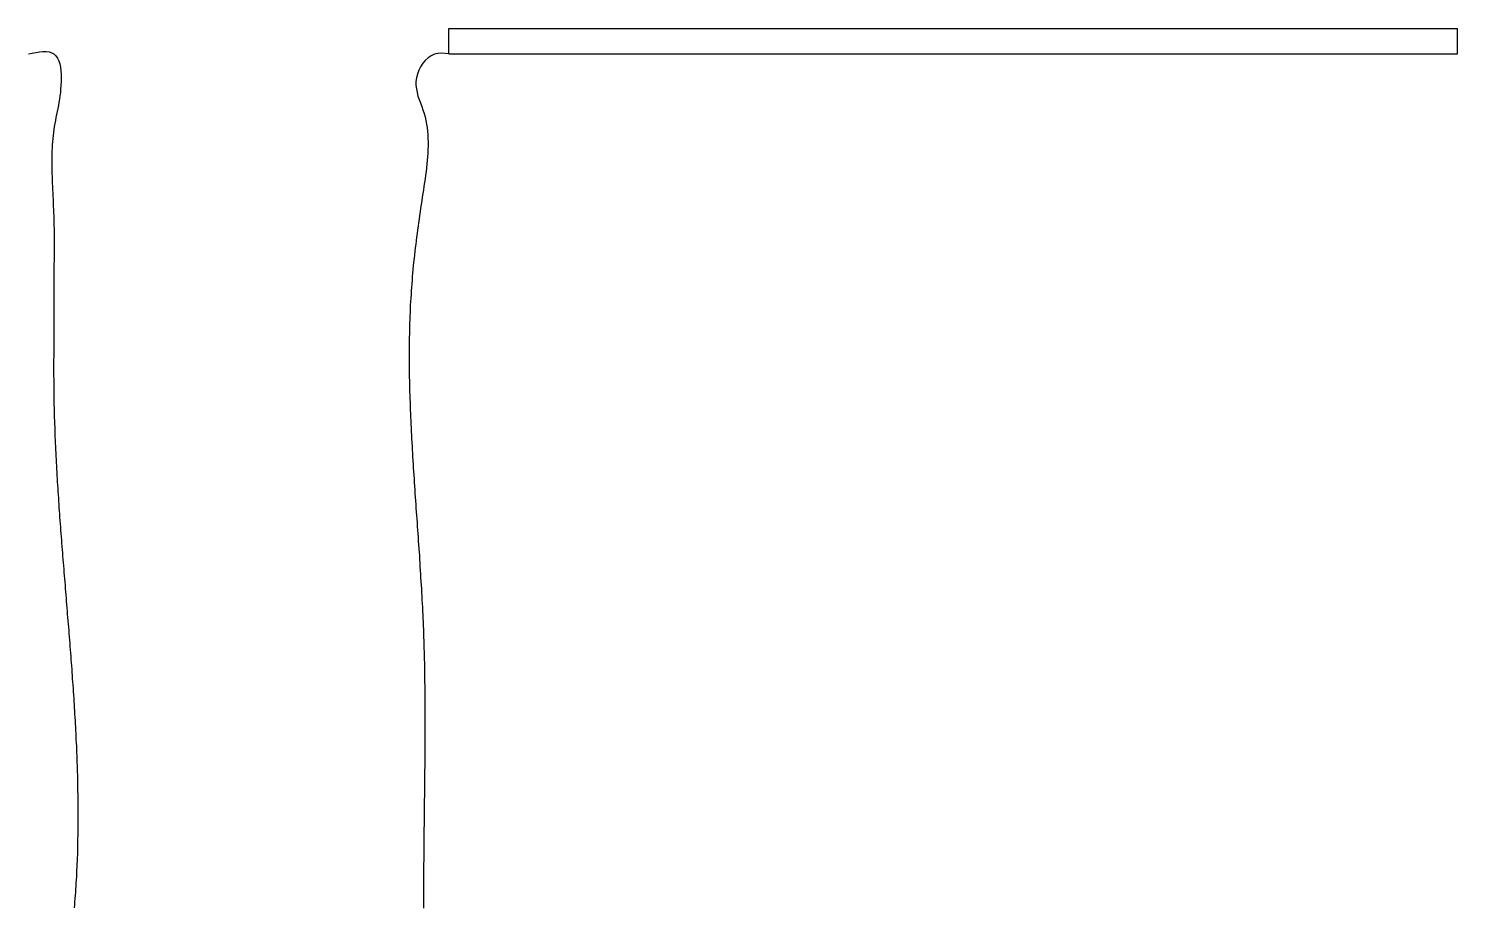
# Model space of a CAD drawing. Extents: x 443 to 1217, y -1921 to -677.
# Drawn here: x 584.06 to 602.45, y -746.84 to -735.54 of the extents above; entities that cross this region are included whole.
import ezdxf

# ---------------------------------------------------------------- set-up
doc = ezdxf.new("R2010")
doc.units = 0
doc.header["$MEASUREMENT"] = 0
doc.layers.add('3', color=8, linetype='CONTINUOUS')

msp = doc.modelspace()

# ---------------------------------------------------------------- linework, layer by layer
at = {"layer": '3', "linetype": 'Continuous'}
for p, q in [((589.467, -735.869), (589.467, -735.544)), ((602.453, -735.869), (602.453, -735.544))]:
    msp.add_line(p, q, dxfattribs=at)
at = {"layer": '3', "color": 3, "linetype": 'Continuous'}
for p, q in [((589.467, -735.544), (602.453, -735.544)), ((589.467, -735.869), (602.453, -735.869))]:
    msp.add_line(p, q, dxfattribs=at)
at = {"layer": '3', "color": 3}
for p, q in [((584.152, -735.852), (584.198, -735.844)), ((584.198, -735.844), (584.241, -735.841)), ((584.241, -735.841), (584.283, -735.841)), ((584.283, -735.841), (584.321, -735.845)), ((584.321, -735.845), (584.355, -735.855)), ((584.057, -735.869), (584.104, -735.859)), ((584.104, -735.859), (584.152, -735.852)), ((584.355, -735.855), (584.384, -735.871)), ((584.384, -735.871), (584.409, -735.895)), ((584.409, -735.895), (584.43, -735.925)), ((584.43, -735.925), (584.445, -735.96)), ((584.445, -735.96), (584.458, -736)), ((584.458, -736), (584.467, -736.042)), ((589.132, -735.991), (589.105, -736.035)), ((589.164, -735.953), (589.132, -735.991)), ((589.2, -735.919), (589.164, -735.953)), ((589.239, -735.893), (589.2, -735.919)), ((589.282, -735.873), (589.239, -735.893)), ((589.325, -735.864), (589.282, -735.873)), ((589.372, -735.861), (589.325, -735.864)), ((589.419, -735.864), (589.372, -735.861)), ((589.467, -735.869), (589.419, -735.864)), ((584.467, -736.042), (584.472, -736.088)), ((584.472, -736.088), (584.476, -736.136)), ((584.476, -736.136), (584.477, -736.184)), ((584.477, -736.184), (584.476, -736.231)), ((589.051, -736.179), (589.045, -736.227)), ((589.064, -736.13), (589.051, -736.179)), ((589.081, -736.08), (589.064, -736.13)), ((589.105, -736.035), (589.081, -736.08)), ((584.466, -736.367), (584.46, -736.411)), ((584.47, -736.324), (584.466, -736.367)), ((584.473, -736.278), (584.47, -736.324)), ((584.476, -736.231), (584.473, -736.278)), ((589.045, -736.227), (589.044, -736.274)), ((589.044, -736.274), (589.05, -736.321)), ((589.05, -736.321), (589.058, -736.367)), ((589.058, -736.367), (589.07, -736.413)), ((584.433, -736.573), (584.425, -736.612)), ((584.441, -736.534), (584.433, -736.573)), ((584.448, -736.494), (584.441, -736.534)), ((584.455, -736.452), (584.448, -736.494)), ((584.46, -736.411), (584.455, -736.452)), ((589.07, -736.413), (589.085, -736.458)), ((589.085, -736.458), (589.101, -736.502)), ((589.101, -736.502), (589.118, -736.547)), ((589.118, -736.547), (589.133, -736.592)), ((584.403, -736.729), (584.396, -736.767)), ((584.41, -736.69), (584.403, -736.729)), ((584.418, -736.652), (584.41, -736.69)), ((584.425, -736.612), (584.418, -736.652)), ((589.133, -736.592), (589.149, -736.636)), ((589.149, -736.636), (589.161, -736.681)), ((589.161, -736.681), (589.172, -736.727)), ((589.172, -736.727), (589.18, -736.773)), ((584.372, -736.922), (584.368, -736.961)), ((584.377, -736.883), (584.372, -736.922)), ((584.383, -736.843), (584.377, -736.883)), ((584.388, -736.805), (584.383, -736.843)), ((584.396, -736.767), (584.388, -736.805)), ((589.18, -736.773), (589.187, -736.818)), ((589.187, -736.818), (589.192, -736.864)), ((589.192, -736.864), (589.197, -736.911)), ((589.197, -736.911), (589.199, -736.958)), ((584.358, -737.121), (584.357, -737.162)), ((584.359, -737.081), (584.358, -737.121)), ((584.362, -737.041), (584.359, -737.081)), ((584.364, -737.001), (584.362, -737.041)), ((584.368, -736.961), (584.364, -737.001)), ((589.199, -737.099), (589.197, -737.146)), ((589.199, -736.958), (589.2, -737.005)), ((589.2, -737.052), (589.199, -737.099)), ((589.2, -737.005), (589.2, -737.052)), ((584.357, -737.162), (584.356, -737.203)), ((584.356, -737.203), (584.356, -737.244)), ((584.356, -737.244), (584.356, -737.285)), ((584.356, -737.285), (584.356, -737.326)), ((589.185, -737.289), (589.179, -737.336)), ((589.19, -737.241), (589.185, -737.289)), ((589.193, -737.193), (589.19, -737.241)), ((589.197, -737.146), (589.193, -737.193)), ((584.356, -737.326), (584.357, -737.368)), ((584.357, -737.368), (584.358, -737.41)), ((584.358, -737.41), (584.359, -737.451)), ((584.359, -737.451), (584.36, -737.493)), ((584.36, -737.493), (584.362, -737.535)), ((589.161, -737.479), (589.154, -737.527)), ((589.167, -737.432), (589.161, -737.479)), ((589.174, -737.384), (589.167, -737.432)), ((589.179, -737.336), (589.174, -737.384)), ((584.362, -737.535), (584.363, -737.577)), ((584.363, -737.577), (584.365, -737.619)), ((584.365, -737.619), (584.368, -737.661)), ((584.368, -737.661), (584.37, -737.703)), ((589.132, -737.668), (589.126, -737.715)), ((589.14, -737.622), (589.132, -737.668)), ((589.147, -737.574), (589.14, -737.622)), ((589.154, -737.527), (589.147, -737.574)), ((584.37, -737.703), (584.372, -737.745)), ((584.372, -737.745), (584.374, -737.787)), ((584.374, -737.787), (584.375, -737.83)), ((584.375, -737.83), (584.377, -737.871)), ((589.105, -737.856), (589.099, -737.903)), ((589.112, -737.809), (589.105, -737.856)), ((589.119, -737.762), (589.112, -737.809)), ((589.126, -737.715), (589.119, -737.762)), ((584.377, -737.871), (584.38, -737.912)), ((584.38, -737.912), (584.381, -737.955)), ((584.381, -737.955), (584.382, -737.996)), ((584.382, -737.996), (584.383, -738.038)), ((584.383, -738.038), (584.384, -738.08)), ((589.078, -738.042), (589.072, -738.089)), ((589.084, -737.996), (589.078, -738.042)), ((589.092, -737.95), (589.084, -737.996)), ((589.099, -737.903), (589.092, -737.95)), ((584.384, -738.08), (584.385, -738.122)), ((584.385, -738.122), (584.385, -738.163)), ((584.385, -738.163), (584.386, -738.205)), ((584.386, -738.205), (584.386, -738.245)), ((589.053, -738.227), (589.047, -738.274)), ((589.059, -738.182), (589.053, -738.227)), ((589.066, -738.135), (589.059, -738.182)), ((589.072, -738.089), (589.066, -738.135)), ((584.386, -738.245), (584.386, -738.286)), ((584.386, -738.286), (584.386, -738.328)), ((584.386, -738.328), (584.386, -738.369)), ((584.386, -738.369), (584.386, -738.409)), ((584.386, -738.409), (584.386, -738.451)), ((589.031, -738.413), (589.026, -738.458)), ((589.036, -738.366), (589.031, -738.413)), ((589.042, -738.32), (589.036, -738.366)), ((589.047, -738.274), (589.042, -738.32)), ((584.385, -738.533), (584.384, -738.574)), ((584.384, -738.574), (584.384, -738.615)), ((584.386, -738.451), (584.385, -738.492)), ((584.385, -738.492), (584.385, -738.533)), ((589.01, -738.597), (589.006, -738.643)), ((589.015, -738.551), (589.01, -738.597)), ((589.02, -738.504), (589.015, -738.551)), ((589.026, -738.458), (589.02, -738.504)), ((584.383, -738.737), (584.382, -738.779)), ((584.382, -738.779), (584.382, -738.82)), ((584.384, -738.656), (584.383, -738.697)), ((584.383, -738.697), (584.383, -738.737)), ((584.384, -738.615), (584.384, -738.656)), ((588.994, -738.781), (588.991, -738.828)), ((588.997, -738.735), (588.994, -738.781)), ((589.002, -738.69), (588.997, -738.735)), ((589.006, -738.643), (589.002, -738.69)), ((584.382, -738.902), (584.381, -738.943)), ((584.381, -738.943), (584.381, -738.984)), ((584.382, -738.82), (584.382, -738.861)), ((584.382, -738.861), (584.382, -738.902)), ((588.981, -738.966), (588.978, -739.012)), ((588.983, -738.919), (588.981, -738.966)), ((588.986, -738.874), (588.983, -738.919)), ((588.991, -738.828), (588.986, -738.874)), ((584.381, -738.984), (584.381, -739.025)), ((584.381, -739.025), (584.381, -739.067)), ((584.381, -739.067), (584.381, -739.108)), ((584.381, -739.108), (584.381, -739.149)), ((584.381, -739.149), (584.381, -739.19)), ((588.97, -739.151), (588.969, -739.197)), ((588.972, -739.105), (588.97, -739.151)), ((588.975, -739.058), (588.972, -739.105)), ((588.978, -739.012), (588.975, -739.058)), ((584.381, -739.19), (584.381, -739.231)), ((584.381, -739.231), (584.381, -739.273)), ((584.381, -739.273), (584.382, -739.314)), ((584.382, -739.314), (584.382, -739.355)), ((588.963, -739.336), (588.962, -739.382)), ((588.965, -739.29), (588.963, -739.336)), ((588.967, -739.243), (588.965, -739.29)), ((588.969, -739.197), (588.967, -739.243)), ((584.382, -739.396), (584.381, -739.437)), ((584.381, -739.437), (584.381, -739.479)), ((584.381, -739.479), (584.381, -739.52)), ((584.381, -739.52), (584.381, -739.561)), ((584.382, -739.355), (584.382, -739.396)), ((588.959, -739.521), (588.958, -739.567)), ((588.96, -739.474), (588.959, -739.521)), ((588.961, -739.428), (588.96, -739.474)), ((588.962, -739.382), (588.961, -739.428)), ((584.381, -739.561), (584.381, -739.602)), ((584.381, -739.602), (584.381, -739.643)), ((584.381, -739.643), (584.381, -739.685)), ((584.381, -739.685), (584.381, -739.726)), ((588.958, -739.614), (588.957, -739.659)), ((588.957, -739.659), (588.957, -739.706)), ((588.957, -739.706), (588.957, -739.753)), ((588.958, -739.567), (588.958, -739.614)), ((584.381, -739.766), (584.38, -739.808)), ((584.38, -739.808), (584.38, -739.849)), ((584.38, -739.849), (584.38, -739.891)), ((584.38, -739.891), (584.38, -739.932)), ((584.381, -739.726), (584.381, -739.766)), ((588.957, -739.753), (588.957, -739.799)), ((588.957, -739.799), (588.957, -739.846)), ((588.957, -739.846), (588.958, -739.892)), ((588.958, -739.892), (588.958, -739.938)), ((584.38, -739.932), (584.38, -739.972)), ((584.38, -739.972), (584.38, -740.014)), ((584.38, -740.014), (584.381, -740.055)), ((584.381, -740.055), (584.381, -740.097)), ((588.958, -739.938), (588.959, -739.984)), ((588.959, -739.984), (588.959, -740.031)), ((588.959, -740.031), (588.96, -740.078)), ((584.381, -740.097), (584.381, -740.137)), ((584.381, -740.137), (584.381, -740.178)), ((584.381, -740.178), (584.382, -740.22)), ((584.382, -740.22), (584.382, -740.261)), ((584.382, -740.261), (584.383, -740.302)), ((588.96, -740.078), (588.961, -740.124)), ((588.961, -740.124), (588.962, -740.171)), ((588.962, -740.171), (588.963, -740.217)), ((588.963, -740.217), (588.966, -740.263)), ((584.383, -740.302), (584.384, -740.344)), ((584.384, -740.344), (584.384, -740.385)), ((584.384, -740.385), (584.385, -740.426)), ((584.385, -740.426), (584.386, -740.467)), ((588.966, -740.263), (588.967, -740.31)), ((588.967, -740.31), (588.968, -740.357)), ((588.968, -740.357), (588.97, -740.404)), ((588.97, -740.404), (588.971, -740.45)), ((584.386, -740.467), (584.387, -740.508)), ((584.387, -740.508), (584.388, -740.55)), ((584.388, -740.55), (584.389, -740.591)), ((584.389, -740.591), (584.392, -740.633)), ((588.971, -740.45), (588.973, -740.496)), ((588.973, -740.496), (588.975, -740.543)), ((588.975, -740.543), (588.978, -740.59)), ((588.978, -740.59), (588.98, -740.636)), ((584.392, -740.633), (584.393, -740.674)), ((584.393, -740.674), (584.394, -740.716)), ((584.394, -740.716), (584.396, -740.757)), ((584.396, -740.757), (584.397, -740.798)), ((584.397, -740.798), (584.399, -740.84)), ((588.98, -740.636), (588.982, -740.683)), ((588.982, -740.683), (588.984, -740.73)), ((588.984, -740.73), (588.986, -740.777)), ((588.986, -740.777), (588.988, -740.823)), ((584.399, -740.84), (584.4, -740.881)), ((584.4, -740.881), (584.403, -740.923)), ((584.403, -740.923), (584.405, -740.964)), ((584.405, -740.964), (584.407, -741.005)), ((588.988, -740.823), (588.992, -740.87)), ((588.992, -740.87), (588.994, -740.917)), ((588.994, -740.917), (588.996, -740.964)), ((588.996, -740.964), (588.999, -741.01)), ((584.407, -741.005), (584.409, -741.047)), ((584.409, -741.047), (584.411, -741.088)), ((584.411, -741.088), (584.412, -741.13)), ((584.412, -741.13), (584.416, -741.171)), ((584.416, -741.171), (584.418, -741.212)), ((588.999, -741.01), (589.002, -741.057)), ((589.002, -741.057), (589.005, -741.103)), ((589.005, -741.103), (589.008, -741.15)), ((589.008, -741.15), (589.01, -741.197)), ((584.418, -741.212), (584.42, -741.254)), ((584.42, -741.254), (584.422, -741.295)), ((584.422, -741.295), (584.424, -741.337)), ((584.424, -741.337), (584.426, -741.378)), ((589.01, -741.197), (589.014, -741.244)), ((589.014, -741.244), (589.017, -741.291)), ((589.017, -741.291), (589.02, -741.338)), ((589.02, -741.338), (589.022, -741.385)), ((584.426, -741.378), (584.43, -741.42)), ((584.43, -741.42), (584.432, -741.461)), ((584.432, -741.461), (584.435, -741.502)), ((584.435, -741.502), (584.437, -741.545)), ((584.437, -741.545), (584.441, -741.586)), ((589.022, -741.385), (589.026, -741.433)), ((589.026, -741.433), (589.029, -741.479)), ((589.029, -741.479), (589.032, -741.526)), ((589.032, -741.526), (589.035, -741.573)), ((584.441, -741.586), (584.443, -741.628)), ((584.443, -741.628), (584.446, -741.669)), ((584.446, -741.669), (584.448, -741.711)), ((584.448, -741.711), (584.452, -741.752)), ((589.035, -741.573), (589.039, -741.62)), ((589.039, -741.62), (589.042, -741.667)), ((589.042, -741.667), (589.045, -741.714)), ((589.045, -741.714), (589.048, -741.762)), ((584.452, -741.752), (584.455, -741.793)), ((584.455, -741.793), (584.457, -741.835)), ((584.457, -741.835), (584.46, -741.876)), ((584.46, -741.876), (584.464, -741.918)), ((589.048, -741.762), (589.052, -741.809)), ((589.052, -741.809), (589.055, -741.855)), ((589.055, -741.855), (589.058, -741.902)), ((589.058, -741.902), (589.062, -741.95)), ((584.464, -741.918), (584.467, -741.96)), ((584.467, -741.96), (584.47, -742.002)), ((584.47, -742.002), (584.473, -742.043)), ((584.473, -742.043), (584.477, -742.084)), ((584.477, -742.084), (584.479, -742.126)), ((589.062, -741.95), (589.065, -741.997)), ((589.065, -741.997), (589.068, -742.044)), ((589.068, -742.044), (589.071, -742.091)), ((589.071, -742.091), (589.075, -742.139)), ((584.479, -742.126), (584.482, -742.167)), ((584.482, -742.167), (584.485, -742.209)), ((584.485, -742.209), (584.489, -742.251)), ((584.489, -742.251), (584.492, -742.292)), ((589.075, -742.139), (589.078, -742.186)), ((589.078, -742.186), (589.081, -742.234)), ((589.081, -742.234), (589.084, -742.281)), ((589.084, -742.281), (589.088, -742.327)), ((584.492, -742.292), (584.495, -742.334)), ((584.495, -742.334), (584.498, -742.375)), ((584.498, -742.375), (584.502, -742.417)), ((584.502, -742.417), (584.506, -742.458)), ((584.506, -742.458), (584.509, -742.5)), ((589.088, -742.327), (589.09, -742.375)), ((589.09, -742.375), (589.093, -742.422)), ((589.093, -742.422), (589.096, -742.47)), ((584.509, -742.5), (584.513, -742.542)), ((584.513, -742.542), (584.516, -742.583)), ((584.516, -742.583), (584.519, -742.625)), ((584.519, -742.625), (584.522, -742.666)), ((589.096, -742.47), (589.1, -742.517)), ((589.1, -742.517), (589.103, -742.565)), ((589.103, -742.565), (589.105, -742.612)), ((589.105, -742.612), (589.108, -742.66)), ((584.522, -742.666), (584.526, -742.708)), ((584.526, -742.708), (584.529, -742.749)), ((584.529, -742.749), (584.532, -742.791)), ((584.532, -742.791), (584.537, -742.833)), ((584.537, -742.833), (584.54, -742.874)), ((589.108, -742.66), (589.111, -742.707)), ((589.111, -742.707), (589.114, -742.755)), ((589.114, -742.755), (589.116, -742.803)), ((589.116, -742.803), (589.119, -742.849)), ((584.54, -742.874), (584.543, -742.916)), ((584.543, -742.916), (584.546, -742.957)), ((584.546, -742.957), (584.55, -742.999)), ((584.55, -742.999), (584.553, -743.04)), ((589.119, -742.849), (589.121, -742.897)), ((589.121, -742.897), (589.125, -742.945)), ((589.125, -742.945), (589.127, -742.992)), ((589.127, -742.992), (589.129, -743.04)), ((584.553, -743.04), (584.556, -743.082)), ((584.556, -743.082), (584.559, -743.123)), ((584.559, -743.123), (584.564, -743.165)), ((584.564, -743.165), (584.567, -743.207)), ((589.129, -743.04), (589.131, -743.088)), ((589.131, -743.088), (589.133, -743.136)), ((589.133, -743.136), (589.136, -743.183)), ((589.136, -743.183), (589.138, -743.231)), ((584.567, -743.207), (584.57, -743.248)), ((584.57, -743.248), (584.574, -743.29)), ((584.574, -743.29), (584.577, -743.331)), ((584.577, -743.331), (584.58, -743.373)), ((584.58, -743.373), (584.583, -743.414)), ((589.138, -743.231), (589.14, -743.279)), ((589.14, -743.279), (589.141, -743.327)), ((589.141, -743.327), (589.143, -743.375)), ((589.143, -743.375), (589.144, -743.423)), ((584.583, -743.414), (584.587, -743.455)), ((584.587, -743.455), (584.59, -743.497)), ((584.59, -743.497), (584.593, -743.538)), ((584.593, -743.538), (584.596, -743.58)), ((589.144, -743.423), (589.147, -743.471)), ((589.147, -743.471), (589.148, -743.519)), ((589.148, -743.519), (589.149, -743.567)), ((589.149, -743.567), (589.151, -743.614)), ((584.596, -743.58), (584.6, -743.622)), ((584.6, -743.622), (584.602, -743.663)), ((584.602, -743.663), (584.605, -743.705)), ((584.605, -743.705), (584.608, -743.746)), ((584.608, -743.746), (584.612, -743.788)), ((589.151, -743.614), (589.152, -743.661)), ((589.152, -743.661), (589.153, -743.709)), ((589.153, -743.709), (589.154, -743.757)), ((584.612, -743.788), (584.615, -743.829)), ((584.615, -743.829), (584.617, -743.871)), ((584.617, -743.871), (584.62, -743.912)), ((584.62, -743.912), (584.624, -743.953)), ((589.154, -743.757), (589.154, -743.805)), ((589.154, -743.805), (589.155, -743.854)), ((589.155, -743.854), (589.156, -743.902)), ((589.156, -743.902), (589.156, -743.95)), ((584.624, -743.953), (584.626, -743.995)), ((584.626, -743.995), (584.629, -744.036)), ((584.629, -744.036), (584.632, -744.078)), ((584.632, -744.078), (584.635, -744.119)), ((584.635, -744.119), (584.638, -744.16)), ((589.156, -743.95), (589.157, -743.998)), ((589.157, -743.998), (589.159, -744.046)), ((589.159, -744.046), (589.159, -744.094)), ((589.159, -744.094), (589.159, -744.141)), ((584.638, -744.16), (584.64, -744.202)), ((584.64, -744.202), (584.642, -744.243)), ((584.642, -744.243), (584.646, -744.285)), ((584.646, -744.285), (584.648, -744.326)), ((589.159, -744.141), (589.16, -744.189)), ((589.16, -744.189), (589.16, -744.237)), ((589.16, -744.237), (589.16, -744.285)), ((589.16, -744.285), (589.16, -744.333)), ((584.648, -744.326), (584.65, -744.368)), ((584.65, -744.368), (584.653, -744.409)), ((584.653, -744.409), (584.655, -744.449)), ((584.655, -744.449), (584.658, -744.491)), ((584.658, -744.491), (584.66, -744.532)), ((589.16, -744.333), (589.16, -744.381)), ((589.16, -744.381), (589.16, -744.429)), ((589.16, -744.429), (589.16, -744.477)), ((589.16, -744.477), (589.16, -744.524)), ((584.66, -744.532), (584.662, -744.574)), ((584.662, -744.574), (584.664, -744.615)), ((584.664, -744.615), (584.666, -744.656)), ((584.666, -744.656), (584.667, -744.698)), ((589.16, -744.524), (589.16, -744.571)), ((589.16, -744.571), (589.16, -744.619)), ((589.16, -744.619), (589.16, -744.667)), ((589.16, -744.667), (589.16, -744.715)), ((584.667, -744.698), (584.67, -744.739)), ((584.67, -744.739), (584.672, -744.779)), ((584.672, -744.779), (584.674, -744.821)), ((584.674, -744.821), (584.675, -744.862)), ((589.16, -744.762), (589.159, -744.81)), ((589.159, -744.81), (589.159, -744.857)), ((589.159, -744.857), (589.159, -744.905)), ((589.16, -744.715), (589.16, -744.762)), ((584.675, -744.862), (584.677, -744.904)), ((584.677, -744.904), (584.678, -744.945)), ((584.678, -744.945), (584.679, -744.985)), ((584.679, -744.985), (584.682, -745.027)), ((584.682, -745.027), (584.683, -745.068)), ((589.159, -744.905), (589.157, -744.952)), ((589.157, -744.952), (589.157, -745)), ((589.157, -745), (589.157, -745.046)), ((584.683, -745.068), (584.684, -745.11)), ((584.684, -745.11), (584.685, -745.15)), ((584.685, -745.15), (584.686, -745.191)), ((584.686, -745.191), (584.687, -745.233)), ((589.156, -745.141), (589.155, -745.188)), ((589.155, -745.188), (589.155, -745.235)), ((589.157, -745.046), (589.156, -745.093)), ((589.156, -745.093), (589.156, -745.141)), ((584.687, -745.233), (584.688, -745.273)), ((584.688, -745.273), (584.689, -745.315)), ((584.689, -745.315), (584.689, -745.356)), ((584.689, -745.356), (584.69, -745.396)), ((584.69, -745.396), (584.691, -745.438)), ((589.154, -745.329), (589.153, -745.376)), ((589.153, -745.376), (589.153, -745.422)), ((589.155, -745.235), (589.154, -745.282)), ((589.154, -745.282), (589.154, -745.329)), ((584.691, -745.438), (584.691, -745.479)), ((584.691, -745.479), (584.691, -745.519)), ((584.691, -745.519), (584.692, -745.561)), ((584.692, -745.561), (584.692, -745.601)), ((589.152, -745.515), (589.151, -745.562)), ((589.151, -745.562), (589.151, -745.609)), ((589.153, -745.422), (589.152, -745.469)), ((589.152, -745.469), (589.152, -745.515)), ((584.692, -745.765), (584.691, -745.806)), ((584.692, -745.601), (584.692, -745.643)), ((584.692, -745.643), (584.692, -745.683)), ((584.692, -745.683), (584.692, -745.724)), ((584.692, -745.724), (584.692, -745.765)), ((589.15, -745.701), (589.149, -745.747)), ((589.149, -745.747), (589.149, -745.793)), ((589.151, -745.609), (589.15, -745.655)), ((589.15, -745.655), (589.15, -745.701)), ((584.69, -745.928), (584.689, -745.97)), ((584.691, -745.888), (584.69, -745.928)), ((584.691, -745.806), (584.691, -745.846)), ((584.691, -745.846), (584.691, -745.888)), ((589.148, -745.885), (589.147, -745.93)), ((589.147, -745.93), (589.147, -745.976)), ((589.149, -745.793), (589.148, -745.839)), ((589.148, -745.839), (589.148, -745.885)), ((584.686, -746.132), (584.685, -746.173)), ((584.687, -746.092), (584.686, -746.132)), ((584.688, -746.051), (584.687, -746.092)), ((584.689, -746.01), (584.688, -746.051)), ((584.689, -745.97), (584.689, -746.01)), ((589.145, -746.112), (589.144, -746.158)), ((589.147, -745.976), (589.145, -746.022)), ((589.145, -746.022), (589.145, -746.068)), ((589.145, -746.068), (589.145, -746.112)), ((584.679, -746.294), (584.678, -746.336)), ((584.682, -746.254), (584.679, -746.294)), ((584.683, -746.214), (584.682, -746.254)), ((584.685, -746.173), (584.683, -746.214)), ((589.144, -746.247), (589.143, -746.292)), ((589.143, -746.292), (589.143, -746.337)), ((589.144, -746.158), (589.144, -746.203)), ((589.144, -746.203), (589.144, -746.247)), ((584.67, -746.498), (584.667, -746.538)), ((584.672, -746.457), (584.67, -746.498)), ((584.674, -746.416), (584.672, -746.457)), ((584.676, -746.376), (584.674, -746.416)), ((584.678, -746.336), (584.676, -746.376)), ((589.143, -746.337), (589.143, -746.382)), ((589.143, -746.382), (589.143, -746.426)), ((589.143, -746.426), (589.143, -746.471)), ((589.143, -746.471), (589.143, -746.514)), ((589.143, -746.514), (589.143, -746.559)), ((584.656, -746.7), (584.653, -746.74)), ((584.66, -746.659), (584.656, -746.7)), ((584.662, -746.619), (584.66, -746.659)), ((584.665, -746.579), (584.662, -746.619)), ((584.667, -746.538), (584.665, -746.579)), ((589.143, -746.559), (589.143, -746.603)), ((589.143, -746.603), (589.143, -746.646)), ((589.143, -746.646), (589.143, -746.69)), ((589.143, -746.69), (589.143, -746.734)), ((584.647, -746.821), (584.643, -746.861)), ((584.65, -746.78), (584.647, -746.821)), ((584.653, -746.74), (584.65, -746.78)), ((589.143, -746.734), (589.143, -746.777)), ((589.143, -746.777), (589.143, -746.821)), ((589.143, -746.821), (589.143, -746.863))]:
    msp.add_line(p, q, dxfattribs=at)

doc.saveas('drawing.dxf')
